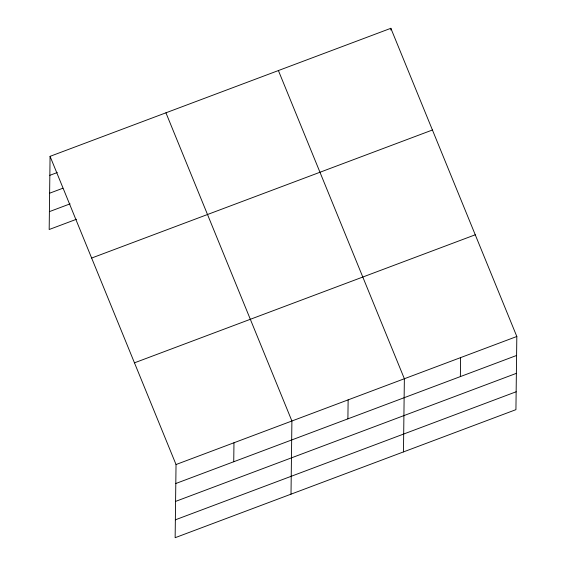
<?xml version="1.0" encoding="UTF-8"?>
<svg xmlns="http://www.w3.org/2000/svg" width="566" height="566" viewBox="0 0 566 566"><rect width="100%" height="100%" fill="white"/><g stroke="black" fill="none" stroke-linecap="round" stroke-linejoin="round"><path stroke-width="0.85" d="M50.07 156.343L176.033 464.53L175.142 537.7L515.93 409.657L516.822 336.487L390.858 28.3L50.07 156.343L49.178 229.513L76.488 219.254M233.737 461.743L233.97 442.761M291.009 494.168L291.9 420.991L165.937 112.811M347.899 418.854L348.132 399.865M390.837 30.026L390.858 28.3M403.466 451.909L404.365 378.739L278.401 70.552M460.363 376.595L460.597 357.613M49.836 175.326L57.286 172.531M49.617 193.211L62.861 188.237M49.398 211.634L70.085 203.859M91.642 258.046L432.424 130.003M134.467 362.827L475.256 234.784M176.033 464.53L516.822 336.487M175.807 483.513L516.588 355.469M175.587 501.398L516.376 373.348M175.361 519.821L516.15 391.771"/></g></svg>
